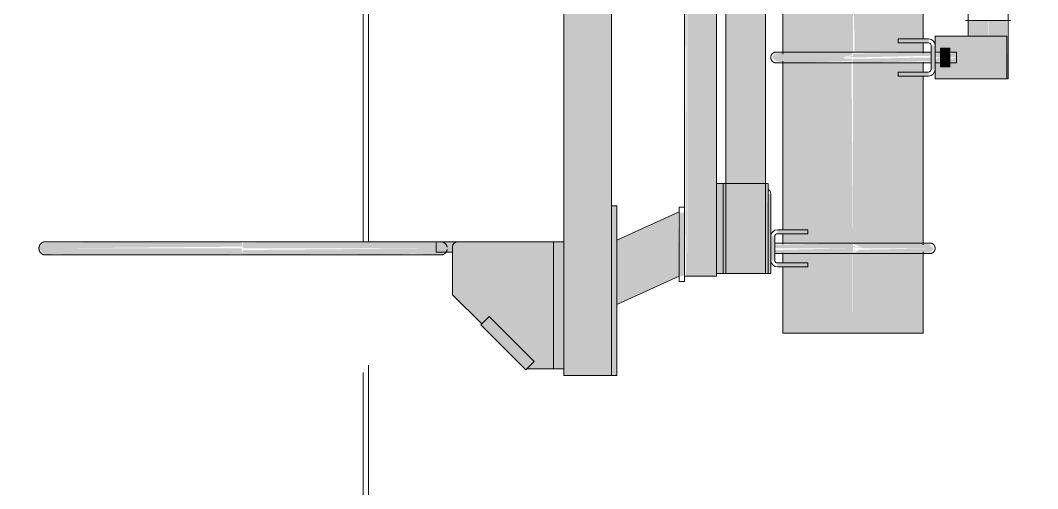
# Model space of a CAD drawing. Header units: inches. Extents: x -54880 to -186, y -265 to 853.
# Drawn here: x -15928.34 to -15880.38, y 108.67 to 130.75 of the extents above; entities that cross this region are included whole.
import ezdxf

# ---------------------------------------------------------------- set-up
doc = ezdxf.new("R2010")
doc.units = ezdxf.units.IN
doc.header["$MEASUREMENT"] = 0
doc.layers.add('A-WALL-PATT', color=111, linetype='Continuous', lineweight=9)
doc.layers.add('Q-SPCQ', color=91, linetype='Continuous', lineweight=9)

# ---------------------------------------------------------------- blocks, each defined once
blk = doc.blocks.new('Basketball_Backstop-Performance_Sports_Systems-3103-Ceiling_Hung - 27_-0_ to 27_-11 7_8_-652462-Section 1')
at = {"layer": 'Q-SPCQ'}
h = blk.add_hatch(color=256, dxfattribs=at)
h.paths.add_polyline_path([(22181.678, 116), (22181.658, 119.75), (22178.365, 119.75), (22178.365, 119.312), (22179.053, 119.312), (22179.053, 119.125), (22178.365, 119.125), (22178.365, 116), (22180.82, 116)], flags=0)
h.paths.add_polyline_path([(22178.365, 120.25), (22181.678, 120.25), (22181.612, 128.782), (22178.365, 128.75), (22178.365, 120.875), (22179.053, 120.875), (22179.053, 120.687), (22178.365, 120.687)], flags=0)
h.paths.add_polyline_path([(22181.678, 129.217), (22181.678, 135.437), (22178.365, 135.437), (22178.365, 135), (22179.053, 135), (22179.053, 134.812), (22178.365, 134.812), (22178.365, 129.205), (22179.336, 129.231), (22180.583, 129.242), (22181.609, 129.218)], flags=0)
h.paths.add_polyline_path([(22181.188, 129), (22181.678, 129.125), (22181.609, 129.186), (22181.334, 129.065)], flags=0)
h.paths.add_polyline_path([(22181.678, 128.823), (22181.611, 128.944), (22181.367, 128.935), (22181.611, 128.847)], flags=0)
h.paths.add_polyline_path([(22179.939, 135.937), (22181.678, 135.937), (22181.678, 152.543), (22180.969, 152.543), (22180.944, 152.633), (22180.944, 161.75), (22178.365, 161.75), (22178.447, 161.312), (22179.053, 161.312), (22179.053, 161.125), (22178.365, 161.125), (22178.365, 136.562), (22179.053, 136.562), (22179.053, 136.375), (22178.365, 136.375), (22178.365, 135.937), (22179.336, 135.937)], flags=0)
h.paths.add_polyline_path([(22180.944, 162.25), (22180.966, 162.25), (22181.678, 187.186), (22181.678, 224.783), (22178.365, 224.75), (22178.446, 162.875), (22179.053, 162.875), (22179.053, 162.687), (22178.365, 162.687), (22178.447, 162.25), (22180.82, 162.25)], flags=0)
h.paths.add_polyline_path([(22181.678, 225.217), (22181.678, 281.375), (22178.365, 281.375), (22178.404, 225.203), (22179.336, 225.231), (22180.583, 225.242), (22181.188, 225.228)], flags=0)
h.paths.add_polyline_path([(22181.188, 225), (22181.678, 225.125), (22181.678, 225.217), (22181.334, 225.065)], flags=0)
h.paths.add_polyline_path([(22181.678, 224.823), (22181.678, 224.935), (22181.534, 224.875)], flags=0)
h = blk.add_hatch(color=256, dxfattribs=at)
h.paths.add_polyline_path([(22181.678, 116), (22184.99, 116), (22184.988, 119.788), (22183.586, 119.752), (22181.678, 119.75), (22181.678, 118.645)], flags=0)
h.paths.add_polyline_path([(22181.678, 120.217), (22184.533, 120.195), (22184.99, 120.208), (22184.982, 128.125), (22184.303, 128.125), (22184.303, 128.312), (22184.99, 128.312), (22184.982, 128.75), (22181.678, 128.75), (22181.678, 120.241)], flags=0)
h.paths.add_polyline_path([(22182.168, 120), (22181.678, 120.125), (22181.699, 120.062), (22181.9, 120.035)], flags=0)
h.paths.add_polyline_path([(22181.678, 119.823), (22181.9, 119.965), (22181.678, 119.875)], flags=0)
h.paths.add_polyline_path([(22182.535, 129.25), (22184.99, 129.25), (22184.981, 129.687), (22184.303, 129.687), (22184.303, 129.875), (22184.99, 129.875), (22184.977, 135.474), (22183.586, 135.44), (22181.678, 135.437), (22181.747, 129.25), (22181.9, 129.25)], flags=0)
h.paths.add_polyline_path([(22181.678, 135.904), (22184.483, 135.886), (22184.99, 135.895), (22184.959, 161.785), (22183.586, 161.752), (22182.727, 161.77), (22182.463, 152.543), (22181.678, 152.543), (22181.678, 135.929)], flags=0)
h.paths.add_polyline_path([(22182.168, 135.687), (22181.678, 135.812), (22181.678, 135.752), (22181.9, 135.723)], flags=0)
h.paths.add_polyline_path([(22181.678, 135.511), (22181.78, 135.636), (22181.678, 135.562)], flags=0)
h.paths.add_polyline_path([(22184.634, 162.187), (22184.99, 162.208), (22184.917, 224.125), (22184.508, 224.125), (22182.773, 162.242), (22184.601, 162.19)], flags=0)
h.paths.add_polyline_path([(22181.678, 187.186), (22182.751, 224.75), (22181.678, 224.75), (22181.678, 207.731)], flags=0)
h.paths.add_polyline_path([(22184.636, 224.312), (22184.99, 224.312), (22184.916, 224.75), (22184.526, 224.75), (22184.547, 224.312)], flags=0)
h.paths.add_polyline_path([(22182.244, 225.25), (22182.765, 225.25), (22184.24, 279.687), (22184.24, 280.937), (22183.812, 280.937), (22183.812, 281.375), (22181.678, 281.375), (22181.678, 225.25), (22181.9, 225.25)], flags=0)
h.paths.add_polyline_path([(22184.659, 225.25), (22184.99, 225.25), (22184.915, 225.687), (22184.552, 225.687), (22184.547, 225.25), (22184.636, 225.25)], flags=0)
h.paths.add_polyline_path([(22184.915, 225.875), (22184.99, 225.875), (22184.907, 238.104), (22184.636, 225.875), (22184.877, 225.875)], flags=0)
h = blk.add_hatch(color=256, dxfattribs=at)
h.paths.add_polyline_path([(22188.053, 130), (22188.046, 130.75), (22187.115, 130.75), (22187.147, 130), (22188.048, 130)], flags=0)
h.paths.add_polyline_path([(22188.053, 137.75), (22188.053, 224), (22187.115, 224), (22187.147, 137.75), (22188.029, 137.75)], flags=0)
h = blk.add_hatch(color=256, dxfattribs=at)
h.paths.add_polyline_path([(22188.958, 128), (22188.99, 128.022), (22188.928, 130.75), (22188.053, 130.75), (22188.058, 130), (22188.928, 130), (22188.928, 128)], flags=0)
h.paths.add_polyline_path([(22188.077, 137.75), (22188.99, 137.75), (22188.928, 224), (22188.053, 224), (22188.053, 137.75)], flags=0)
h = blk.add_hatch(color=256, dxfattribs=at)
h.paths.add_polyline_path([(22176.615, 123.063), (22176.615, 147.188), (22175.678, 147.188), (22175.71, 123.063), (22176.593, 123.063)], flags=0)
h.paths.add_polyline_path([(22175.71, 164.313), (22175.678, 164.313), (22175.682, 160.843)], flags=0)
h.paths.add_polyline_path([(22175.817, 160.188), (22176.615, 160.188), (22176.615, 164.313), (22175.71, 164.313), (22175.718, 160.188), (22175.803, 160.188)], flags=0)
h = blk.add_hatch(color=256, dxfattribs=at)
h.paths.add_polyline_path([(22176.638, 123.063), (22177.553, 123.063), (22177.521, 147.188), (22176.615, 147.188), (22176.615, 123.063)], flags=0)
h.paths.add_polyline_path([(22176.615, 160.188), (22177.553, 160.188), (22177.521, 164.313), (22176.615, 164.313), (22176.615, 160.843)], flags=0)
h = blk.add_hatch(color=256, dxfattribs=at)
h.paths.add_polyline_path([(22173.865, 118.688), (22173.781, 154.313), (22173.74, 154.313), (22173.803, 118.688), (22173.833, 118.688)], flags=0)
h.paths.add_polyline_path([(22173.837, 154.563), (22173.865, 154.563), (22173.803, 160.188), (22173.74, 160.188), (22173.807, 154.563), (22173.833, 154.563)], flags=0)
for points in [[(22174.638, 118.688), (22175.115, 118.688), (22175.115, 160.188), (22173.865, 160.188), (22173.865, 154.563), (22175.053, 154.563), (22175.053, 154.313), (22173.865, 154.313), (22173.865, 118.688)], [(22175.148, 118.688), (22175.24, 118.688), (22175.178, 160.188), (22175.115, 160.188), (22175.115, 118.688)], [(22168.053, 114), (22170.303, 114), (22170.303, 156), (22168.053, 156), (22168.053, 132.711)], [(22188.928, 128), (22188.928, 130), (22185.553, 130), (22185.553, 129.25), (22185.803, 129.25), (22185.803, 129.437), (22186.24, 129.437), (22186.24, 129.25), (22186.553, 129.177), (22186.553, 128.75), (22186.24, 128.75), (22186.24, 128.562), (22185.803, 128.562), (22185.803, 128.75), (22185.553, 128.75), (22185.553, 128), (22186.742, 128)], [(22186.24, 129), (22186.24, 129.437), (22185.803, 129.437), (22185.803, 129)], [(22178.807, 128.75), (22181.678, 128.823), (22181.188, 129), (22177.862, 129), (22178.092, 128.797), (22178.754, 128.755)], [(22186.24, 128.562), (22186.24, 129), (22185.803, 129), (22185.803, 128.562)], [(22175.553, 118.813), (22175.553, 123.063), (22175.24, 123.063), (22175.24, 118.813)], [(22175.553, 118.813), (22176.615, 118.813), (22176.615, 123.063), (22175.589, 123.063), (22175.553, 122.688), (22175.553, 120.989)], [(22176.615, 118.813), (22177.678, 118.813), (22177.642, 123.063), (22176.615, 123.063), (22176.615, 120.989)], [(22177.678, 118.813), (22177.803, 118.813), (22177.803, 122.563), (22177.678, 122.563)], [(22170.303, 114), (22170.553, 114), (22170.553, 122), (22170.303, 122)], [(22170.553, 117.353), (22173.49, 118.688), (22173.422, 121.688), (22170.553, 120.384)], [(22173.74, 118.688), (22173.713, 121.688), (22173.49, 121.688), (22173.49, 118.688)], [(22144.256, 120), (22152.928, 120.081), (22152.85, 120.3), (22148.752, 120.306), (22143.501, 120.258), (22143.303, 120), (22143.544, 120)], [(22143.67, 119.687), (22143.994, 119.741), (22145.155, 119.694), (22147.793, 119.697), (22152.928, 119.729), (22152.85, 120), (22143.303, 120), (22143.544, 119.728)], [(22161.6, 120), (22162.031, 120), (22161.979, 120.278), (22161.318, 120.294), (22159.674, 120.312), (22157.692, 120.304), (22152.928, 120.271), (22152.928, 120), (22160.453, 120)], [(22162.185, 119.688), (22162.355, 119.742), (22162.343, 119.812), (22162.031, 119.854), (22162.031, 120), (22152.928, 119.919), (22152.928, 119.698), (22157.803, 119.739), (22159.674, 119.688), (22160.913, 119.748), (22162.171, 119.689)], [(22162.311, 119.812), (22162.803, 119.812), (22162.803, 120.062), (22163.053, 120.312), (22162.031, 120.312), (22162.031, 119.812)], [(22166.303, 114.312), (22167.553, 114.312), (22167.553, 120.312), (22163.053, 120.312), (22162.803, 120.062), (22162.803, 117.812), (22164.181, 116.434), (22164.535, 116.787), (22166.656, 114.666)], [(22167.553, 114.312), (22168.053, 114.312), (22168.053, 120.312), (22167.553, 120.312), (22167.553, 115.5)], [(22181.678, 120), (22181.678, 120.25), (22177.99, 120.164), (22177.99, 120), (22179.48, 120)], [(22181.678, 119.75), (22181.678, 120), (22177.99, 119.921), (22177.99, 119.75), (22179.48, 119.75)], [(22183.003, 120), (22185.494, 120), (22185.264, 120.202), (22181.678, 120.217), (22182.168, 120), (22182.773, 120)], [(22184.548, 119.75), (22185.341, 119.798), (22185.494, 120), (22181.988, 119.935), (22181.678, 119.783), (22183.785, 119.751)], [(22166.259, 114.268), (22166.656, 114.666), (22164.535, 116.787), (22164.137, 116.39)]]:
    blk.add_hatch(color=256, dxfattribs=at).paths.add_polyline_path(points, flags=0)
h = blk.add_hatch(color=256, dxfattribs=at)
h.paths.add_polyline_path([(22185.24, 128.125), (22185.24, 128.312), (22184.303, 128.312), (22184.303, 128.125)], flags=0)
h.paths.add_polyline_path([(22185.365, 128.437), (22185.553, 128.437), (22185.553, 129.562), (22185.365, 129.562)], flags=0)
h.paths.add_polyline_path([(22185.24, 129.687), (22185.24, 129.875), (22184.303, 129.875), (22184.303, 129.687)], flags=0)
h = blk.add_hatch(color=256, dxfattribs=at)
h.paths.add_polyline_path([(22181.678, 129), (22181.678, 129.065), (22181.188, 129)], flags=0)
h.paths.add_polyline_path([(22181.188, 129), (22181.678, 129.217), (22179.57, 129.248), (22178.015, 129.2), (22177.862, 129), (22180.583, 129)], flags=0)
h = blk.add_hatch(color=256, dxfattribs=at)
h.paths.add_polyline_path([(22181.678, 129), (22185.365, 129.079), (22185.365, 129.25), (22181.678, 129.177), (22181.678, 129.065)], flags=0)
h.paths.add_polyline_path([(22186.553, 129), (22186.553, 129.25), (22186.24, 129.173), (22186.24, 129)], flags=0)
h.paths.add_polyline_path([(22185.803, 129), (22185.803, 129.25), (22185.553, 129.166), (22185.553, 129)], flags=0)
h = blk.add_hatch(color=256, dxfattribs=at)
h.paths.add_polyline_path([(22181.678, 128.75), (22185.365, 128.823), (22185.365, 129), (22181.678, 128.935), (22181.678, 128.759)], flags=0)
h.paths.add_polyline_path([(22186.553, 128.75), (22186.553, 129), (22186.24, 128.931), (22186.24, 128.75)], flags=0)
h.paths.add_polyline_path([(22185.553, 128.75), (22185.803, 128.823), (22185.803, 129), (22185.553, 128.923), (22185.553, 128.757)], flags=0)
h = blk.add_hatch(color=256, dxfattribs=at)
h.paths.add_polyline_path([(22179.053, 119.125), (22179.053, 119.312), (22178.115, 119.312), (22178.115, 119.125)], flags=0)
h.paths.add_polyline_path([(22177.803, 119.437), (22177.99, 119.437), (22177.99, 120.562), (22177.803, 120.562)], flags=0)
h.paths.add_polyline_path([(22179.053, 120.687), (22179.053, 120.875), (22178.115, 120.875), (22178.115, 120.687)], flags=0)
for p, q in [((22188.99, 128), (22188.99, 226)), ((22187.115, 224), (22187.115, 130)), ((22177.553, 118.813), (22177.553, 164.313)), ((22175.24, 123.063), (22175.24, 160.188)), ((22168.053, 114), (22168.053, 156)), ((22170.303, 156), (22170.303, 114)), ((22173.74, 154.313), (22173.74, 118.688)), ((22175.678, 147.188), (22175.678, 118.813)), ((22184.99, 129.875), (22184.99, 135.515)), ((22178.365, 134.812), (22178.365, 129.161)), ((22188.053, 130.75), (22186.99, 130.75)), ((22189.115, 130.75), (22188.053, 130.75)), ((22185.553, 129.562), (22185.553, 130)), ((22185.553, 130), (22188.928, 130)), ((22188.928, 130), (22188.928, 128)), ((22183.803, 129.875), (22183.803, 129.687)), ((22183.918, 129.875), (22183.803, 129.875)), ((22183.803, 129.875), (22184.303, 129.875)), ((22183.803, 129.875), (22183.803, 129.687)), ((22184.303, 129.687), (22183.803, 129.687)), ((22183.803, 129.687), (22183.918, 129.687)), ((22184.31, 129.875), (22184.189, 129.875)), ((22184.189, 129.687), (22184.31, 129.687)), ((22185.24, 129.875), (22184.303, 129.875)), ((22184.303, 129.687), (22185.24, 129.687)), ((22184.99, 129.204), (22184.99, 129.687)), ((22185.365, 129.562), (22185.365, 128.437)), ((22185.553, 128.437), (22185.553, 129.562)), ((22185.365, 129.25), (22181.678, 129.25)), ((22186.553, 129.25), (22185.553, 129.25)), ((22185.803, 129), (22185.803, 129.437)), ((22185.803, 129.437), (22186.24, 129.437)), ((22186.24, 129.437), (22186.24, 129)), ((22186.553, 129.25), (22186.553, 129)), ((22178.365, 128.828), (22178.365, 120.875)), ((22181.678, 128.75), (22185.365, 128.75)), ((22184.99, 128.312), (22184.99, 128.783)), ((22185.553, 128.75), (22186.553, 128.75)), ((22185.803, 128.562), (22185.803, 129)), ((22186.24, 129), (22185.803, 129)), ((22185.803, 128.562), (22186.24, 128.562)), ((22186.24, 129), (22186.24, 128.562)), ((22186.553, 129), (22186.553, 128.75)), ((22183.803, 128.312), (22183.803, 128.125)), ((22183.918, 128.312), (22183.803, 128.312)), ((22183.803, 128.312), (22184.303, 128.312)), ((22183.803, 128.312), (22183.803, 128.125)), ((22184.303, 128.125), (22183.803, 128.125)), ((22183.803, 128.125), (22183.918, 128.125)), ((22184.31, 128.312), (22184.189, 128.312)), ((22184.189, 128.125), (22184.31, 128.125)), ((22184.303, 128.312), (22185.24, 128.312)), ((22185.24, 128.125), (22184.303, 128.125)), ((22184.99, 120.161), (22184.99, 128.125)), ((22185.553, 128), (22185.553, 128.437)), ((22188.928, 128), (22185.553, 128)), ((22188.99, 128), (22188.958, 128)), ((22175.24, 123.063), (22175.553, 123.063)), ((22175.24, 118.813), (22175.24, 123.063)), ((22175.553, 123.063), (22176.615, 123.063)), ((22175.553, 118.813), (22175.553, 123.063)), ((22176.615, 123.063), (22177.642, 123.063)), ((22177.642, 123.063), (22177.642, 123.063)), ((22177.678, 118.813), (22177.678, 123.063)), ((22177.678, 122.779), (22177.678, 123.063)), ((22177.678, 122.779), (22177.678, 122.563)), ((22177.678, 122.563), (22177.678, 122.779)), ((22177.678, 122.563), (22177.678, 118.813)), ((22177.803, 118.813), (22177.803, 122.563)), ((22170.303, 114), (22170.303, 122)), ((22170.553, 122), (22170.303, 122)), ((22170.553, 122), (22170.553, 114)), ((22173.74, 121.938), (22173.49, 121.938)), ((22173.49, 121.938), (22173.49, 121.752)), ((22173.49, 121.688), (22173.49, 121.938)), ((22173.49, 121.719), (22170.553, 120.384)), ((22173.49, 118.688), (22173.49, 121.688)), ((22179.053, 120.875), (22178.115, 120.875)), ((22179.166, 120.875), (22179.045, 120.875)), ((22179.053, 120.875), (22179.553, 120.875)), ((22179.553, 120.875), (22179.471, 120.875)), ((22179.553, 120.687), (22179.553, 120.875)), ((22179.553, 120.687), (22179.553, 120.875)), ((22177.99, 119.437), (22177.99, 120.562)), ((22178.115, 120.687), (22179.053, 120.687)), ((22178.365, 120.687), (22178.365, 120.204)), ((22179.045, 120.687), (22179.166, 120.687)), ((22179.553, 120.687), (22179.053, 120.687)), ((22179.471, 120.687), (22179.553, 120.687)), ((22162.031, 120.312), (22163.053, 120.312)), ((22162.031, 119.812), (22162.031, 120.312)), ((22162.803, 120.062), (22162.803, 117.812)), ((22167.553, 120.312), (22163.053, 120.312)), ((22167.553, 120.312), (22168.053, 120.312)), ((22167.553, 114.312), (22167.553, 120.312)), ((22181.678, 120.25), (22177.99, 120.25)), ((22162.803, 119.812), (22162.031, 119.812)), ((22177.99, 119.75), (22181.678, 119.75)), ((22178.365, 119.783), (22178.365, 119.312)), ((22184.99, 116), (22184.99, 119.828)), ((22178.115, 119.312), (22179.053, 119.312)), ((22179.053, 119.125), (22178.115, 119.125)), ((22178.365, 119.125), (22178.365, 116)), ((22179.166, 119.312), (22179.045, 119.312)), ((22179.045, 119.125), (22179.166, 119.125)), ((22179.053, 119.312), (22179.553, 119.312)), ((22179.553, 119.125), (22179.053, 119.125)), ((22179.553, 119.312), (22179.471, 119.312)), ((22179.471, 119.125), (22179.553, 119.125)), ((22179.553, 119.125), (22179.553, 119.312)), ((22179.553, 119.125), (22179.553, 119.312)), ((22170.553, 117.353), (22173.49, 118.688)), ((22173.49, 118.688), (22173.49, 118.438)), ((22173.49, 118.438), (22173.49, 118.688)), ((22173.74, 118.688), (22173.74, 118.438)), ((22173.74, 118.438), (22173.74, 118.688)), ((22173.865, 118.688), (22173.74, 118.688)), ((22175.115, 118.688), (22173.865, 118.688)), ((22175.24, 118.688), (22175.115, 118.688)), ((22175.553, 118.813), (22175.24, 118.813)), ((22175.24, 118.688), (22175.24, 118.813)), ((22176.615, 118.813), (22175.553, 118.813)), ((22177.678, 118.813), (22176.615, 118.813)), ((22177.678, 118.813), (22177.803, 118.813)), ((22173.49, 118.438), (22173.74, 118.438)), ((22162.803, 117.812), (22164.181, 116.434)), ((22164.137, 116.39), (22164.535, 116.787)), ((22164.535, 116.787), (22166.656, 114.666)), ((22164.137, 116.39), (22166.259, 114.268)), ((22181.678, 116), (22178.365, 116)), ((22184.99, 116), (22181.678, 116)), ((22166.656, 114.666), (22166.259, 114.268)), ((22166.303, 114.312), (22167.553, 114.312)), ((22168.053, 114.312), (22167.553, 114.312)), ((22170.303, 114), (22168.053, 114)), ((22170.303, 114), (22170.553, 114))]:
    blk.add_line(p, q, dxfattribs=at)
at = {"layer": 'Q-SPCQ', "flags": 128}
for points in [[(22177.803, 129), (22177.803, 129.01), (22177.804, 129.02), (22177.805, 129.03), (22177.806, 129.04), (22177.808, 129.05), (22177.81, 129.059), (22177.813, 129.069), (22177.816, 129.079), (22177.819, 129.088), (22177.823, 129.097), (22177.827, 129.106), (22177.831, 129.115), (22177.836, 129.124), (22177.841, 129.133), (22177.846, 129.141), (22177.852, 129.149), (22177.858, 129.157), (22177.865, 129.165), (22177.872, 129.172), (22177.879, 129.179), (22177.886, 129.186), (22177.894, 129.193), (22177.901, 129.199), (22177.909, 129.205), (22177.918, 129.21), (22177.926, 129.216), (22177.935, 129.22), (22177.944, 129.225), (22177.953, 129.229), (22177.962, 129.233), (22177.972, 129.236), (22177.981, 129.24), (22177.991, 129.242), (22178.001, 129.244), (22178.01, 129.246), (22178.02, 129.248), (22178.03, 129.249), (22178.04, 129.25), (22178.05, 129.25), (22178.053, 129.25)], [(22181.678, 129.25), (22181.533, 129.25), (22181.388, 129.25), (22181.244, 129.25), (22181.1, 129.25), (22180.958, 129.25), (22180.816, 129.25), (22180.676, 129.25), (22180.538, 129.25), (22180.401, 129.25), (22180.266, 129.25), (22180.134, 129.25), (22180.004, 129.25), (22179.877, 129.25), (22179.752, 129.25), (22179.631, 129.25), (22179.513, 129.25), (22179.398, 129.25), (22179.288, 129.25), (22179.18, 129.25), (22179.077, 129.25), (22178.978, 129.25), (22178.884, 129.25), (22178.794, 129.25), (22178.708, 129.25), (22178.627, 129.25), (22178.552, 129.25), (22178.481, 129.25), (22178.415, 129.25), (22178.354, 129.25), (22178.299, 129.25), (22178.249, 129.25), (22178.205, 129.25), (22178.166, 129.25), (22178.133, 129.25), (22178.106, 129.25), (22178.084, 129.25), (22178.068, 129.25), (22178.057, 129.25), (22178.053, 129.25), (22178.053, 129.25)], [(22178.053, 129.25), (22178.056, 129.25), (22178.064, 129.25), (22178.079, 129.25), (22178.099, 129.25), (22178.125, 129.25), (22178.157, 129.25), (22178.194, 129.25), (22178.237, 129.25), (22178.285, 129.25), (22178.339, 129.25)], [(22178.053, 128.75), (22178.043, 128.75), (22178.033, 128.751), (22178.023, 128.752), (22178.013, 128.753), (22178.003, 128.755), (22177.993, 128.757), (22177.984, 128.76), (22177.974, 128.763), (22177.965, 128.766), (22177.955, 128.77), (22177.946, 128.774), (22177.937, 128.778), (22177.929, 128.783), (22177.92, 128.788), (22177.912, 128.794), (22177.904, 128.799), (22177.896, 128.806), (22177.888, 128.812), (22177.881, 128.819), (22177.873, 128.826), (22177.867, 128.833), (22177.86, 128.841), (22177.854, 128.849), (22177.848, 128.857), (22177.842, 128.865), (22177.837, 128.873), (22177.832, 128.882), (22177.828, 128.891), (22177.824, 128.9), (22177.82, 128.909), (22177.816, 128.919), (22177.813, 128.928), (22177.811, 128.938), (22177.808, 128.948), (22177.806, 128.958), (22177.805, 128.967), (22177.804, 128.977), (22177.803, 128.987), (22177.803, 128.997), (22177.803, 129)], [(22178.354, 128.75), (22178.299, 128.75), (22178.249, 128.75), (22178.205, 128.75), (22178.166, 128.75), (22178.133, 128.75), (22178.106, 128.75), (22178.084, 128.75), (22178.068, 128.75), (22178.057, 128.75), (22178.053, 128.75), (22178.053, 128.75)], [(22178.053, 128.75), (22178.056, 128.75), (22178.064, 128.75), (22178.079, 128.75), (22178.099, 128.75), (22178.125, 128.75), (22178.157, 128.75), (22178.194, 128.75), (22178.237, 128.75), (22178.285, 128.75), (22178.339, 128.75), (22178.398, 128.75), (22178.462, 128.75), (22178.532, 128.75), (22178.607, 128.75), (22178.686, 128.75), (22178.77, 128.75), (22178.859, 128.75), (22178.953, 128.75), (22179.05, 128.75), (22179.152, 128.75), (22179.258, 128.75), (22179.368, 128.75), (22179.482, 128.75), (22179.599, 128.75), (22179.719, 128.75), (22179.843, 128.75), (22179.969, 128.75), (22180.098, 128.75), (22180.23, 128.75), (22180.364, 128.75), (22180.5, 128.75), (22180.638, 128.75), (22180.778, 128.75), (22180.919, 128.75), (22181.062, 128.75), (22181.205, 128.75), (22181.349, 128.75), (22181.494, 128.75), (22181.639, 128.75), (22181.678, 128.75)], [(22143.303, 120), (22143.303, 120.012), (22143.304, 120.025), (22143.305, 120.037), (22143.307, 120.05), (22143.309, 120.062), (22143.312, 120.074), (22143.315, 120.086), (22143.319, 120.098), (22143.323, 120.11), (22143.327, 120.122), (22143.333, 120.133), (22143.338, 120.144), (22143.344, 120.155), (22143.351, 120.166), (22143.357, 120.176), (22143.365, 120.187), (22143.372, 120.196), (22143.38, 120.206), (22143.389, 120.215), (22143.398, 120.224), (22143.407, 120.233), (22143.416, 120.241), (22143.426, 120.249), (22143.436, 120.256), (22143.446, 120.263), (22143.457, 120.27), (22143.468, 120.276), (22143.479, 120.281), (22143.491, 120.287), (22143.502, 120.291), (22143.514, 120.296), (22143.526, 120.299), (22143.538, 120.303), (22143.55, 120.306), (22143.562, 120.308), (22143.575, 120.31), (22143.587, 120.311), (22143.599, 120.312), (22143.612, 120.312), (22143.615, 120.312)], [(22143.615, 119.687), (22143.603, 119.688), (22143.59, 119.688), (22143.578, 119.69), (22143.566, 119.691), (22143.553, 119.694), (22143.541, 119.696), (22143.529, 119.7), (22143.517, 119.703), (22143.505, 119.708), (22143.494, 119.712), (22143.482, 119.717), (22143.471, 119.723), (22143.46, 119.729), (22143.449, 119.735), (22143.439, 119.742), (22143.429, 119.749), (22143.419, 119.757), (22143.409, 119.765), (22143.4, 119.773), (22143.391, 119.782), (22143.383, 119.791), (22143.374, 119.801), (22143.367, 119.811), (22143.359, 119.821), (22143.352, 119.831), (22143.346, 119.842), (22143.34, 119.853), (22143.334, 119.864), (22143.329, 119.875), (22143.324, 119.887), (22143.32, 119.899), (22143.316, 119.91), (22143.313, 119.922), (22143.31, 119.935), (22143.307, 119.947), (22143.305, 119.959), (22143.304, 119.972), (22143.303, 119.984), (22143.303, 119.997), (22143.303, 120)], [(22152.928, 120.312), (22152.555, 120.312), (22152.184, 120.312), (22151.813, 120.312), (22151.444, 120.312), (22151.078, 120.312), (22150.714, 120.312), (22150.354, 120.312), (22149.998, 120.312), (22149.647, 120.312), (22149.301, 120.312), (22148.961, 120.312), (22148.627, 120.312), (22148.301, 120.312), (22147.981, 120.312), (22147.67, 120.312), (22147.366, 120.312), (22147.072, 120.312), (22146.787, 120.312), (22146.512, 120.312), (22146.247, 120.312), (22145.993, 120.312), (22145.75, 120.312), (22145.519, 120.312), (22145.299, 120.312), (22145.092, 120.312), (22144.897, 120.312), (22144.715, 120.312), (22144.546, 120.312), (22144.39, 120.312), (22144.248, 120.312), (22144.12, 120.312), (22144.006, 120.312), (22143.907, 120.312), (22143.821, 120.312), (22143.751, 120.312), (22143.695, 120.312), (22143.654, 120.312), (22143.627, 120.312), (22143.616, 120.312), (22143.615, 120.312)], [(22143.615, 120.312), (22143.623, 120.312), (22143.645, 120.312), (22143.682, 120.312), (22143.734, 120.312), (22143.801, 120.312), (22143.882, 120.312), (22143.978, 120.312), (22144.088, 120.312), (22144.212, 120.312), (22144.35, 120.312), (22144.502, 120.312), (22144.668, 120.312), (22144.846, 120.312), (22145.038, 120.312), (22145.242, 120.312), (22145.458, 120.312), (22145.687, 120.312), (22145.927, 120.312), (22146.178, 120.312), (22146.44, 120.312), (22146.712, 120.312), (22146.994, 120.312), (22147.286, 120.312), (22147.587, 120.312), (22147.896, 120.312), (22148.214, 120.312), (22148.539, 120.312), (22148.871, 120.312), (22149.209, 120.312), (22149.553, 120.312), (22149.903, 120.312), (22150.258, 120.312), (22150.617, 120.312), (22150.979, 120.312), (22151.345, 120.312), (22151.713, 120.312), (22152.083, 120.312), (22152.455, 120.312), (22152.827, 120.312), (22152.928, 120.312)], [(22152.928, 120.312), (22153.3, 120.312), (22153.672, 120.312), (22154.043, 120.312), (22154.411, 120.312), (22154.778, 120.312), (22155.141, 120.312), (22155.501, 120.312), (22155.857, 120.312), (22156.208, 120.312), (22156.554, 120.312), (22156.894, 120.312), (22157.228, 120.312), (22157.555, 120.312), (22157.874, 120.312), (22158.186, 120.312), (22158.489, 120.312), (22158.783, 120.312), (22159.068, 120.312), (22159.343, 120.312), (22159.608, 120.312), (22159.862, 120.312), (22160.105, 120.312), (22160.337, 120.312), (22160.557, 120.312), (22160.764, 120.312), (22160.959, 120.312), (22161.141, 120.312), (22161.31, 120.312), (22161.466, 120.312), (22161.607, 120.312), (22161.735, 120.312), (22161.849, 120.312), (22161.949, 120.312), (22162.034, 120.312)], [(22162.24, 120.312), (22162.233, 120.312), (22162.211, 120.312), (22162.173, 120.312), (22162.121, 120.312), (22162.055, 120.312), (22161.973, 120.312), (22161.878, 120.312), (22161.768, 120.312), (22161.643, 120.312), (22161.505, 120.312), (22161.353, 120.312), (22161.188, 120.312), (22161.009, 120.312), (22160.818, 120.312), (22160.614, 120.312), (22160.397, 120.312), (22160.169, 120.312), (22159.929, 120.312), (22159.678, 120.312), (22159.416, 120.312), (22159.144, 120.312), (22158.861, 120.312), (22158.57, 120.312), (22158.269, 120.312), (22157.959, 120.312), (22157.642, 120.312), (22157.317, 120.312), (22156.985, 120.312), (22156.647, 120.312), (22156.302, 120.312), (22155.952, 120.312), (22155.598, 120.312), (22155.239, 120.312), (22154.876, 120.312), (22154.511, 120.312), (22154.142, 120.312), (22153.772, 120.312), (22153.401, 120.312), (22153.028, 120.312), (22152.928, 120.312)], [(22162.161, 120.312), (22162.202, 120.312), (22162.228, 120.312), (22162.24, 120.312), (22162.24, 120.312)], [(22162.24, 120.312), (22162.253, 120.312), (22162.265, 120.312), (22162.278, 120.31), (22162.29, 120.309), (22162.302, 120.306), (22162.315, 120.304), (22162.327, 120.3), (22162.339, 120.297), (22162.35, 120.292), (22162.362, 120.288), (22162.373, 120.283), (22162.385, 120.277), (22162.396, 120.271), (22162.406, 120.265), (22162.417, 120.258), (22162.427, 120.251), (22162.437, 120.243), (22162.446, 120.235), (22162.456, 120.227), (22162.464, 120.218), (22162.473, 120.209), (22162.481, 120.199), (22162.489, 120.189), (22162.496, 120.179), (22162.503, 120.169), (22162.51, 120.158), (22162.516, 120.147), (22162.522, 120.136), (22162.527, 120.125), (22162.532, 120.113), (22162.536, 120.101), (22162.54, 120.09), (22162.543, 120.078), (22162.546, 120.065), (22162.548, 120.053)], [(22162.549, 119.95), (22162.547, 119.938), (22162.544, 119.926), (22162.541, 119.914), (22162.537, 119.902), (22162.533, 119.89), (22162.528, 119.878), (22162.523, 119.867), (22162.517, 119.856), (22162.512, 119.845), (22162.505, 119.834), (22162.498, 119.824), (22162.491, 119.813), (22162.483, 119.804), (22162.475, 119.794), (22162.467, 119.785), (22162.458, 119.776), (22162.449, 119.767), (22162.439, 119.759), (22162.43, 119.751), (22162.42, 119.744), (22162.409, 119.737), (22162.399, 119.73), (22162.388, 119.724), (22162.376, 119.719), (22162.365, 119.713), (22162.354, 119.709), (22162.342, 119.704), (22162.33, 119.701), (22162.318, 119.697), (22162.306, 119.694), (22162.293, 119.692), (22162.281, 119.69), (22162.269, 119.689), (22162.256, 119.688), (22162.244, 119.688), (22162.24, 119.687)], [(22185.303, 120.25), (22185.3, 120.25), (22185.291, 120.25), (22185.277, 120.25), (22185.257, 120.25), (22185.231, 120.25), (22185.199, 120.25), (22185.162, 120.25), (22185.119, 120.25), (22185.07, 120.25), (22185.017, 120.25), (22184.958, 120.25), (22184.893, 120.25), (22184.824, 120.25), (22184.749, 120.25), (22184.67, 120.25), (22184.585, 120.25), (22184.497, 120.25), (22184.403, 120.25), (22184.305, 120.25), (22184.203, 120.25), (22184.097, 120.25), (22183.987, 120.25), (22183.874, 120.25), (22183.757, 120.25), (22183.636, 120.25), (22183.513, 120.25), (22183.386, 120.25), (22183.257, 120.25), (22183.125, 120.25), (22182.991, 120.25), (22182.855, 120.25), (22182.717, 120.25), (22182.577, 120.25), (22182.436, 120.25), (22182.294, 120.25), (22182.151, 120.25), (22182.006, 120.25), (22181.862, 120.25), (22181.717, 120.25), (22181.678, 120.25)], [(22185.001, 120.25), (22185.056, 120.25), (22185.106, 120.25), (22185.151, 120.25), (22185.189, 120.25), (22185.223, 120.25), (22185.25, 120.25), (22185.272, 120.25), (22185.288, 120.25), (22185.298, 120.25), (22185.303, 120.25), (22185.303, 120.25)], [(22185.303, 120.25), (22185.313, 120.25), (22185.323, 120.249), (22185.333, 120.248), (22185.343, 120.247), (22185.352, 120.245), (22185.362, 120.243), (22185.372, 120.24), (22185.381, 120.237), (22185.391, 120.234), (22185.4, 120.23), (22185.409, 120.226), (22185.418, 120.222), (22185.427, 120.217), (22185.436, 120.212), (22185.444, 120.206), (22185.452, 120.201), (22185.46, 120.194), (22185.468, 120.188), (22185.475, 120.181), (22185.482, 120.174), (22185.489, 120.167), (22185.495, 120.159), (22185.502, 120.151), (22185.508, 120.143), (22185.513, 120.135), (22185.518, 120.127), (22185.523, 120.118), (22185.528, 120.109), (22185.532, 120.1), (22185.536, 120.091), (22185.539, 120.081), (22185.542, 120.072), (22185.545, 120.062), (22185.547, 120.052), (22185.549, 120.042), (22185.551, 120.033), (22185.552, 120.023), (22185.552, 120.013), (22185.553, 120.003), (22185.553, 120)], [(22185.553, 120), (22185.553, 119.99), (22185.552, 119.98), (22185.551, 119.97), (22185.55, 119.96), (22185.548, 119.95), (22185.546, 119.941), (22185.543, 119.931), (22185.54, 119.921), (22185.537, 119.912), (22185.533, 119.903), (22185.529, 119.894), (22185.525, 119.885), (22185.52, 119.876), (22185.515, 119.867), (22185.509, 119.859), (22185.503, 119.851), (22185.497, 119.843), (22185.491, 119.835), (22185.484, 119.828), (22185.477, 119.821), (22185.47, 119.814), (22185.462, 119.807), (22185.454, 119.801), (22185.446, 119.795), (22185.438, 119.79), (22185.429, 119.784), (22185.421, 119.78), (22185.412, 119.775), (22185.403, 119.771), (22185.393, 119.767), (22185.384, 119.764), (22185.374, 119.76), (22185.365, 119.758), (22185.355, 119.756), (22185.345, 119.754), (22185.335, 119.752), (22185.325, 119.751), (22185.316, 119.75), (22185.306, 119.75), (22185.303, 119.75)], [(22143.821, 119.687), (22143.751, 119.687), (22143.695, 119.687), (22143.654, 119.687), (22143.627, 119.687), (22143.616, 119.687), (22143.615, 119.687)], [(22143.615, 119.687), (22143.623, 119.687), (22143.645, 119.687), (22143.682, 119.687), (22143.734, 119.687), (22143.801, 119.687), (22143.882, 119.687), (22143.978, 119.687), (22144.088, 119.687), (22144.212, 119.687), (22144.35, 119.687), (22144.502, 119.687), (22144.668, 119.687), (22144.846, 119.687), (22145.038, 119.687), (22145.242, 119.687), (22145.458, 119.687), (22145.687, 119.687), (22145.927, 119.687), (22146.178, 119.687), (22146.44, 119.687), (22146.712, 119.687), (22146.994, 119.687), (22147.286, 119.687), (22147.587, 119.687), (22147.896, 119.687), (22148.214, 119.687), (22148.539, 119.687), (22148.871, 119.687), (22149.209, 119.687), (22149.553, 119.687), (22149.903, 119.687), (22150.258, 119.687), (22150.617, 119.687), (22150.979, 119.687), (22151.345, 119.687), (22151.713, 119.687), (22152.083, 119.687), (22152.455, 119.687), (22152.827, 119.687), (22152.928, 119.687)], [(22152.928, 119.687), (22153.3, 119.687), (22153.672, 119.687), (22154.043, 119.687), (22154.411, 119.687), (22154.778, 119.687), (22155.141, 119.687), (22155.501, 119.687), (22155.857, 119.687), (22156.208, 119.687), (22156.554, 119.687), (22156.894, 119.687), (22157.228, 119.687), (22157.555, 119.687), (22157.874, 119.687), (22158.186, 119.687), (22158.489, 119.687), (22158.783, 119.687), (22159.068, 119.687), (22159.343, 119.687), (22159.608, 119.687), (22159.862, 119.687), (22160.105, 119.687), (22160.337, 119.687), (22160.557, 119.687), (22160.764, 119.687), (22160.959, 119.687), (22161.141, 119.687), (22161.31, 119.687), (22161.466, 119.687), (22161.607, 119.687), (22161.735, 119.687), (22161.849, 119.687), (22161.949, 119.687), (22162.034, 119.687), (22162.105, 119.687), (22162.161, 119.687), (22162.202, 119.687), (22162.228, 119.687), (22162.24, 119.687), (22162.24, 119.687)], [(22162.24, 119.687), (22162.233, 119.687), (22162.211, 119.687), (22162.173, 119.687), (22162.121, 119.687), (22162.055, 119.687)], [(22181.678, 119.75), (22181.823, 119.75), (22181.968, 119.75), (22182.112, 119.75), (22182.255, 119.75), (22182.398, 119.75), (22182.539, 119.75), (22182.68, 119.75), (22182.818, 119.75), (22182.955, 119.75), (22183.089, 119.75), (22183.222, 119.75), (22183.352, 119.75), (22183.479, 119.75), (22183.603, 119.75), (22183.725, 119.75), (22183.843, 119.75), (22183.957, 119.75), (22184.068, 119.75), (22184.175, 119.75), (22184.278, 119.75), (22184.377, 119.75), (22184.472, 119.75), (22184.562, 119.75), (22184.647, 119.75), (22184.728, 119.75), (22184.804, 119.75), (22184.875, 119.75), (22184.941, 119.75), (22185.001, 119.75), (22185.056, 119.75), (22185.106, 119.75), (22185.151, 119.75), (22185.189, 119.75), (22185.223, 119.75), (22185.25, 119.75), (22185.272, 119.75), (22185.288, 119.75), (22185.298, 119.75), (22185.303, 119.75), (22185.303, 119.75)], [(22185.303, 119.75), (22185.3, 119.75), (22185.291, 119.75), (22185.277, 119.75), (22185.257, 119.75), (22185.231, 119.75), (22185.199, 119.75), (22185.162, 119.75), (22185.119, 119.75), (22185.07, 119.75), (22185.017, 119.75)]]:
    blk.add_lwpolyline(points, dxfattribs=at)
at = {"layer": 'Q-SPCQ'}
for centre, radius, start, end in [((22185.24, 129.562), 0.313, 0, 90), ((22185.24, 129.562), 0.125, 0, 90), ((22185.24, 128.437), 0.313, 270, 0), ((22185.24, 128.437), 0.125, 270, 0), ((22177.553, 122.563), 0.25, 0, 60), ((22178.115, 120.562), 0.313, 90, 180), ((22178.115, 120.562), 0.125, 90, 180), ((22163.053, 120.062), 0.25, 90, 180), ((22178.115, 119.437), 0.313, 180, 270), ((22178.115, 119.437), 0.125, 180, 270)]:
    blk.add_arc(centre, radius, start, end, dxfattribs=at)

msp = doc.modelspace()

# ---------------------------------------------------------------- hatches: boundary and pattern name
at = {"layer": 'A-WALL-PATT'}
h = msp.add_hatch(dxfattribs=at)
h.set_pattern_fill('FP_22', color=256, style=0, pattern_type=2)
h.set_pattern_definition([(90, (21963.93, 434.5), (-193, -193), [48, -145]), (180, (21963.93, 434.5), (-2e-14, -193), [96.25, -96.75]), (270, (21867.68, 482.5), (-193, -193), [48, -145]), (180, (21963.93, 482.5), (-2e-14, -193), [96.25, -96.75]), (270, (21867.43, 482.5), (-193, -193), [48, -145]), (180, (21867.43, 482.5), (-2e-14, -193), [96.25, -96.75]), (90, (21771.18, 434.5), (-193, -193), [48, -145]), (180, (21867.43, 434.5), (-2e-14, -193), [96.25, -96.75]), (90, (21915.93, 482.75), (-193, -193), [48, -145]), (180, (21964.18, 482.75), (-2e-14, -193), [48.25, -144.75]), (180, (21964.18, 530.75), (-2e-14, -193), [48.25, -144.75]), (90, (21819.43, 482.75), (-193, -193), [48, -145]), (180, (21915.68, 482.75), (-2e-14, -193), [96.25, -96.75]), (270, (21915.68, 530.75), (-193, -193), [48, -145]), (180, (21915.68, 530.75), (-2e-14, -193), [96.25, -96.75]), (180, (21819.18, 482.75), (-2e-14, -193), [48, -145]), (270, (21819.18, 530.75), (-193, -193), [48, -145]), (180, (21819.18, 530.75), (-2e-14, -193), [48, -145]), (90, (21963.93, 531), (-193, -193), [48, -145]), (180, (21963.93, 531), (-2e-14, -193), [96.25, -96.75]), (270, (21867.68, 579), (-193, -193), [48, -145]), (180, (21963.93, 579), (-2e-14, -193), [96.25, -96.75]), (270, (21867.43, 579), (-193, -193), [48, -145]), (180, (21867.43, 579), (-2e-14, -193), [96.25, -96.75]), (270, (21771.18, 579), (-193, -193), [48, -145]), (180, (21867.43, 531), (-2e-14, -193), [96.25, -96.75]), (90, (21915.93, 579.25), (-193, -193), [48, -145]), (180, (21964.18, 579.25), (-2e-14, -193), [48.25, -144.75]), (180, (21964.18, 627.25), (-2e-14, -193), [48.25, -144.75]), (90, (21819.43, 579.25), (-193, -193), [48, -145]), (180, (21915.68, 579.25), (-2e-14, -193), [96.25, -96.75]), (270, (21915.68, 627.25), (-193, -193), [48, -145]), (180, (21915.68, 627.25), (-2e-14, -193), [96.25, -96.75]), (180, (21819.18, 579.25), (-2e-14, -193), [48, -145]), (270, (21819.18, 627.25), (-193, -193), [48, -145]), (180, (21819.18, 627.25), (-2e-14, -193), [48, -145])])
h.paths.add_polyline_path([(-16339.084, 0), (-16207.189, 0), (-16207.189, 225.781), (-16331.849, 225.781), (-16339.084, 203.096), (-16339.084, 157.563), (-16324.704, 157.563), (-16324.616, 156), (-16322.704, 156), (-16322.704, 114), (-16339.084, 113.956), (-16339.084, 1.426)], flags=0)
h.paths.add_polyline_path([(-15888.861, 0), (-15850.334, 0), (-15850.334, 190.741), (-15879.19, 135.416), (-15879.778, 135.625), (-15881.646, 135.625), (-15881.683, 130.75), (-15881.771, 130.75), (-15881.834, 128), (-15885.209, 128.022), (-15885.209, 128.437), (-15885.396, 128.437), (-15885.396, 128.75), (-15885.771, 128.75), (-15885.771, 128.312), (-15885.521, 128.312), (-15885.521, 128.125), (-15885.771, 128.125), (-15885.7, 120.208), (-15885.369, 120.132), (-15885.268, 120), (-15885.498, 119.797), (-15885.771, 119.75), (-15885.771, 116), (-15892.396, 116), (-15892.396, 119.125), (-15892.646, 119.125), (-15892.646, 119.312), (-15892.396, 119.312), (-15892.396, 119.75), (-15892.771, 119.75), (-15892.771, 119.437), (-15892.959, 119.437), (-15892.959, 118.813), (-15895.521, 118.813), (-15895.584, 118.688), (-15897.366, 118.645), (-15900.209, 117.353), (-15900.209, 114), (-15902.709, 114), (-15902.709, 114.312), (-15904.547, 114.312), (-15907.959, 117.812), (-15907.959, 119.812), (-15908.591, 119.726), (-15908.73, 119.625), (-15910.607, 116.41), (-15911.753, 114.727), (-15912.786, 113.294), (-15912.941, 112.849), (-15913.772, 107.316), (-15913.917, 104.507), (-15913.956, 101.312), (-15921.773, 101.312), (-15921.792, 106.007), (-15922.074, 108.856), (-15922.86, 113.323), (-15923.299, 113.956), (-15924.518, 115.57), (-15926.313, 118.505), (-15926.995, 119.704), (-15927.261, 119.742), (-15927.459, 120), (-15927.146, 120.268), (-15925.802, 120.312), (-15923.445, 120.288), (-15920.323, 120.297), (-15917.834, 120.302), (-15913.541, 120.306), (-15902.709, 120.312), (-15902.709, 145.856), (-15946.521, 208.559), (-15947.301, 208.329), (-15947.785, 208.351), (-15948.209, 208.48), (-15948.52, 208.65), (-15948.991, 209.122), (-15949.162, 209.433), (-15949.291, 209.857), (-15949.313, 210.341), (-15949.212, 210.809), (-15949.138, 211.296), (-15957.978, 217.976), (-15957.978, 0)], flags=0)
h.paths.add_polyline_path([(-15965.939, 0), (-15965.939, 223.992), (-15968.306, 225.781), (-16199.228, 225.781), (-16199.228, 0), (-15966.329, 0)], flags=0)
h.paths.add_polyline_path([(-15892.771, 120.25), (-15892.396, 120.25), (-15892.396, 120.687), (-15892.646, 120.687), (-15892.646, 120.875), (-15892.396, 120.875), (-15892.468, 128.794), (-15892.747, 128.799), (-15892.9, 129), (-15892.67, 129.202), (-15892.396, 129.25), (-15892.396, 134.812), (-15892.646, 134.812), (-15892.646, 135), (-15892.396, 135), (-15892.396, 135.437), (-15892.771, 135.437), (-15892.771, 135.125), (-15892.959, 135.125), (-15892.959, 134.687), (-15893.209, 134.687), (-15893.146, 123.063), (-15893.12, 123.063), (-15893.084, 122.563), (-15892.959, 122.563), (-15892.959, 120.562), (-15892.771, 120.562)], flags=0)
h.paths.add_polyline_path([(-15900.209, 120.384), (-15897.271, 121.688), (-15897.021, 121.719), (-15897.021, 137.708), (-15900.459, 142.632), (-15900.459, 122), (-15900.209, 122), (-15900.209, 121.719)], flags=0)
h.paths.add_polyline_path([(-15895.209, 122.688), (-15895.112, 123.063), (-15895.084, 123.063), (-15895.084, 134.687), (-15895.521, 134.687), (-15895.521, 123.063), (-15895.209, 123.063)], flags=0)
h.paths.add_polyline_path([(-15885.396, 129.25), (-15885.396, 129.562), (-15885.209, 129.562), (-15885.209, 130), (-15883.646, 130), (-15883.646, 130.75), (-15883.771, 130.75), (-15883.735, 137.75), (-15883.646, 137.75), (-15883.646, 224), (-15885.209, 224), (-15885.209, 224.437), (-15885.396, 224.437), (-15885.396, 224.75), (-15885.771, 224.75), (-15885.771, 224.312), (-15885.521, 224.312), (-15885.521, 224.125), (-15885.771, 224.125), (-15885.7, 162.208), (-15885.369, 162.132), (-15885.268, 162), (-15885.498, 161.797), (-15885.771, 161.75), (-15885.7, 135.895), (-15885.369, 135.819), (-15885.268, 135.687), (-15885.498, 135.485), (-15885.771, 135.438), (-15885.771, 129.875), (-15885.521, 129.875), (-15885.521, 129.687), (-15885.771, 129.687), (-15885.771, 129.25)], flags=0)
h.paths.add_polyline_path([(-15892.396, 135.937), (-15892.396, 136.375), (-15892.646, 136.375), (-15892.646, 136.562), (-15892.396, 136.562), (-15892.396, 161.125), (-15892.646, 161.125), (-15892.646, 161.312), (-15892.396, 161.312), (-15892.396, 161.75), (-15892.771, 161.75), (-15892.771, 161.437), (-15892.959, 161.437), (-15892.959, 160.438), (-15893.084, 160.438), (-15893.084, 161.75), (-15893.209, 161.75), (-15893.124, 160.188), (-15893.084, 160.188), (-15893.084, 148.938), (-15892.959, 148.938), (-15892.959, 148.438), (-15893.086, 148.354), (-15893.18, 147.188), (-15893.209, 147.188), (-15893.209, 136.687), (-15892.959, 136.687), (-15892.959, 136.25), (-15892.771, 136.25), (-15892.771, 135.937)], flags=0)
h.paths.add_polyline_path([(-15895.51, 136.687), (-15895.084, 136.687), (-15895.146, 147.188), (-15895.521, 147.188), (-15895.521, 136.687)], flags=0)
h.paths.add_polyline_path([(-15880.518, 137.375), (-15880.208, 137.451), (-15850.334, 194.799), (-15850.334, 225.781), (-15881.771, 225.781), (-15881.771, 137.75), (-15881.646, 137.75), (-15881.564, 137.375), (-15880.55, 137.375)], flags=0)
h.paths.add_polyline_path([(-15897.021, 138.144), (-15897.021, 154.313), (-15899.584, 154.379), (-15899.584, 154.563), (-15899.021, 154.563), (-15899.021, 154.75), (-15897.396, 154.75), (-15897.396, 154.563), (-15897.021, 154.563), (-15897.021, 154.938), (-15897.209, 154.938), (-15897.209, 157.563), (-15897.021, 157.563), (-15896.959, 160.188), (-15895.334, 160.188), (-15895.271, 160.313), (-15895.084, 160.313), (-15895.021, 164.313), (-15893.209, 164.313), (-15893.209, 162.25), (-15893.084, 162.25), (-15893.084, 164.313), (-15892.959, 164.313), (-15892.959, 162.562), (-15892.771, 162.562), (-15892.771, 162.25), (-15892.396, 162.25), (-15892.396, 162.687), (-15892.646, 162.687), (-15892.646, 162.875), (-15892.396, 162.875), (-15892.468, 224.794), (-15892.747, 224.799), (-15892.9, 225), (-15892.67, 225.202), (-15892.396, 225.25), (-15892.448, 225.781), (-15935.92, 225.781), (-15945.263, 212.937), (-15945.117, 212.9), (-15944.763, 213.144), (-15944.498, 212.769), (-15944.746, 212.42), (-15944.586, 212.26), (-15945.948, 209.073), (-15946.264, 208.689), (-15902.709, 146.292), (-15902.709, 156), (-15900.209, 156), (-15900.125, 153.938), (-15899.959, 153.938), (-15899.959, 152.563), (-15900.209, 152.563), (-15900.209, 148), (-15900.459, 148), (-15900.459, 143.069), (-15898.545, 140.327)], flags=0)
h.paths.add_polyline_path([(-15900.125, 154.25), (-15899.995, 154.313), (-15900.026, 154.193), (-15900.043, 154.203)], flags=0)
h.paths.add_polyline_path([(-15900.209, 153.938), (-15900.086, 154.203), (-15899.959, 154.03), (-15900.188, 153.945)], flags=0)
h.paths.add_polyline_path([(-15899.849, 154.203), (-15900.026, 154.379), (-15899.896, 154.479), (-15899.859, 154.262)], flags=0)
h.paths.add_polyline_path([(-15899.746, 154.541), (-15899.615, 154.479), (-15899.702, 154.379), (-15899.735, 154.5)], flags=0)
h.paths.add_polyline_path([(-15899.771, 154.262), (-15899.845, 154.5), (-15899.751, 154.479), (-15899.768, 154.3)], flags=0)
h.paths.add_polyline_path([(-15947.423, 209.907), (-15947.584, 209.967), (-15947.737, 210.206), (-15947.675, 210.007), (-15947.495, 209.907), (-15947.43, 209.911)], flags=0)
h.paths.add_polyline_path([(-15947.225, 210.066), (-15947.181, 210.16), (-15947.231, 210.075)], flags=0)
h.paths.add_polyline_path([(-15948.872, 211.408), (-15948.286, 211.853), (-15947.765, 212.083), (-15945.563, 213.056), (-15936.306, 225.781), (-15957.978, 225.781), (-15957.978, 218.29), (-15948.894, 211.425)], flags=0)
h.paths.add_polyline_path([(-16339.084, 213.354), (-16335.121, 225.781), (-16339.084, 225.781)], flags=0)
h.paths.add_polyline_path([(-15965.939, 224.306), (-15965.939, 225.781), (-15967.892, 225.781), (-15966.329, 224.6)], flags=0)
h.paths.add_polyline_path([(-15885.771, 225.25), (-15885.396, 225.25), (-15885.396, 225.562), (-15885.209, 225.562), (-15885.209, 225.781), (-15885.521, 225.781), (-15885.521, 225.687), (-15885.771, 225.687), (-15885.771, 225.562)], flags=0)

# ---------------------------------------------------------------- block references
at = {"layer": 'Q-SPCQ'}
msp.add_blockref('Basketball_Backstop-Performance_Sports_Systems-3103-Ceiling_Hung - 27_-0_ to 27_-11 7_8_-652462-Section 1', (-38070.762, 0), dxfattribs=at)

doc.saveas('drawing.dxf')
